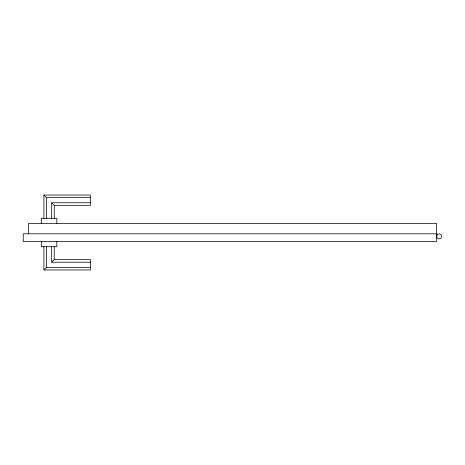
<?xml version="1.0" encoding="UTF-8"?>
<svg xmlns="http://www.w3.org/2000/svg" width="465" height="465" viewBox="0 0 465 465"><rect width="100%" height="100%" fill="white"/><g stroke="black" fill="none" stroke-linecap="round" stroke-linejoin="round"><path stroke-width="0.7" d="M43.919 246.706L43.919 269.956L46.5 267.375L90.419 267.375M51.667 246.706L51.667 262.208L54.248 259.627L90.419 259.627L90.419 269.956L43.919 269.956M43.919 218.294L43.919 195.044L90.419 195.044L90.419 205.373L54.248 205.373L51.667 202.792L51.667 218.294M43.919 195.044L46.5 197.625L90.419 197.625M51.667 202.792L90.419 202.792M436.583 233.79L23.25 233.79L23.25 241.544L436.583 241.544L436.583 223.456L28.417 223.456L28.417 233.79M51.667 262.208L90.419 262.208M56.835 223.456L56.835 218.294L41.333 218.294L41.333 223.456M56.835 241.544L56.835 246.706L41.333 246.706L41.333 241.544M54.248 205.373L54.248 218.294M54.248 246.706L54.248 259.627M46.5 197.625L46.5 218.294M46.5 246.706L46.5 267.375M437.338 234.546L436.583 236.377L437.338 238.202L439.169 238.958L440.994 238.202L441.75 236.377L440.994 234.546L439.169 233.79L437.338 234.546"/></g></svg>
